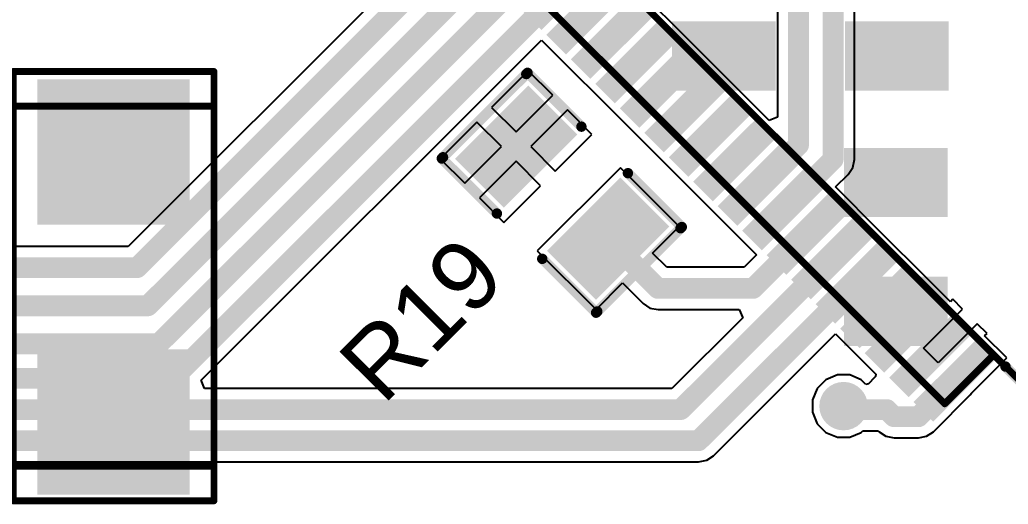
# Model space of a CAD drawing. Header units: millimetres. Extents: x 100 to 300, y 101 to 245.
# Drawn here: x 185.26 to 199.53, y 134.08 to 141.08 of the extents above; entities that cross this region are included whole.
import ezdxf

# ---------------------------------------------------------------- set-up
doc = ezdxf.new("R2010")
doc.units = ezdxf.units.MM
for name, color, linetype in [('BottomPaste', 16, 'Continuous'), ('BottomSolder', 6, 'Continuous'), ('Mechanical1', 6, 'Continuous'), ('Mechanical11', 56, 'Continuous'), ('TopLayer', 1, 'Continuous'), ('TopOverlay', 2, 'Continuous'), ('TopPaste', 8, 'Continuous'), ('TopSolder', 216, 'Continuous'), ('ViaHoleLayer', 16, 'Continuous')]:
    doc.layers.add(name, color=color, linetype=linetype)
doc.styles.add('Arial', font='', dxfattribs={"height": 0.2})
doc.styles.get('Arial').set_extended_font_data('Arial')

# ---------------------------------------------------------------- blocks, each defined once
blk = doc.blocks.new('RES0805_B_2')
at = {"layer": 'BottomPaste'}
for points in [[(-1.38779885, 0.7187006199999999), (-0.48779811, 0.7187006199999999), (-0.48779811, -0.67829938), (-1.38779885, -0.67829938)], [(0.49219993, 0.7187006199999999), (1.39220067, 0.7187006199999999), (1.39220067, -0.67829938), (0.49219993, -0.67829938)]]:
    blk.add_hatch(color=16, dxfattribs=at).paths.add_polyline_path(points)
at = {"layer": 'BottomSolder'}
for points in [[(-1.43779875, 0.76870052), (-0.43779821, 0.76870052), (-0.43779821, -0.72829928), (-1.43779875, -0.72829928)], [(0.44220003, 0.76870052), (1.44220057, 0.76870052), (1.44220057, -0.72829928), (0.44220003, -0.72829928)]]:
    blk.add_hatch(color=6, dxfattribs=at).paths.add_polyline_path(points)
blk = doc.blocks.new('RES0805_B_3')
at = {"layer": 'BottomPaste'}
for points in [[(-1.38779885, 0.7187031599999999), (-0.48779811, 0.7187031599999999), (-0.48779811, -0.6782968399999999), (-1.38779885, -0.6782968399999999)], [(0.49219993, 0.7187031599999999), (1.39220067, 0.7187031599999999), (1.39220067, -0.6782968399999999), (0.49219993, -0.6782968399999999)]]:
    blk.add_hatch(color=16, dxfattribs=at).paths.add_polyline_path(points)
at = {"layer": 'BottomSolder'}
for points in [[(-1.43779875, 0.76870306), (-0.43779821, 0.76870306), (-0.43779821, -0.72829674), (-1.43779875, -0.72829674)], [(0.44220003, 0.76870306), (1.44220057, 0.76870306), (1.44220057, -0.72829674), (0.44220003, -0.72829674)]]:
    blk.add_hatch(color=6, dxfattribs=at).paths.add_polyline_path(points)
blk = doc.blocks.new('DO_214AC__SMA__B_58')
at = {"layer": 'BottomPaste'}
for points in [[(-2.95000172, 1.04739948), (-0.95000064, 1.04739948), (-0.95000064, -1.0526014), (-2.95000172, -1.0526014)], [(0.95000064, 1.04739948), (2.95000172, 1.04739948), (2.95000172, -1.0526014), (0.95000064, -1.0526014)]]:
    blk.add_hatch(color=16, dxfattribs=at).paths.add_polyline_path(points)
at = {"layer": 'BottomSolder'}
for points in [[(-3.00000162, 1.09739938), (-0.90000074, 1.09739938), (-0.90000074, -1.1026013), (-3.00000162, -1.1026013)], [(0.90000074, 1.09739938), (3.00000162, 1.09739938), (3.00000162, -1.1026013), (0.90000074, -1.1026013)]]:
    blk.add_hatch(color=6, dxfattribs=at).paths.add_polyline_path(points)
at = {"layer": 'Mechanical1', "const_width": 0.0999998}
for points in [[(2.58819904, 1.44999964), (-2.61180072, 1.44999964)], [(-2.61180072, -1.44999964), (-2.61180072, 1.44999964)], [(2.58820158, -1.44999964), (2.58819904, 1.44999964)], [(2.58820158, -1.44999964), (-2.61180072, -1.44999964)]]:
    blk.add_lwpolyline(points, dxfattribs=at)
at = {"layer": 'Mechanical1', "const_width": 0.0499999}
for points in [[(-2.6367994, 1.44999964, 1), (-2.58680204, 1.44999964, 1)], [(-2.6367994, 1.44999964, 1), (-2.58680204, 1.44999964, 1)], [(2.56320036, 1.44999964, 1), (2.61319772, 1.44999964, 1)], [(2.56320036, 1.44999964, 1), (2.61319772, 1.44999964, 1)], [(-2.6367994, -1.44999964, 1), (-2.58680204, -1.44999964, 1)], [(-2.6367994, -1.44999964, 1), (-2.58680204, -1.44999964, 1)], [(2.5632029, -1.44999964, 1), (2.61320026, -1.44999964, 1)], [(2.5632029, -1.44999964, 1), (2.61320026, -1.44999964, 1)]]:
    blk.add_lwpolyline(points, format="xyb", close=True, dxfattribs=at)
at = {"layer": 'Mechanical11', "const_width": 0.0999998}
for points in [[(3.08819804, 1.44999964), (-3.11179972, 1.44999964)], [(-3.11179972, -1.44999964), (-3.11179972, 1.44999964)], [(3.08820058, -1.44999964), (3.08819804, 1.44999964)], [(3.08820058, -1.44999964), (-3.11179972, -1.44999964)]]:
    blk.add_lwpolyline(points, dxfattribs=at)
at = {"layer": 'Mechanical11', "const_width": 0.0499999}
for points in [[(-3.1367984, 1.44999964, 1), (-3.08680104, 1.44999964, 1)], [(-3.1367984, 1.44999964, 1), (-3.08680104, 1.44999964, 1)], [(3.06319936, 1.44999964, 1), (3.11319672, 1.44999964, 1)], [(3.06319936, 1.44999964, 1), (3.11319672, 1.44999964, 1)], [(-3.1367984, -1.44999964, 1), (-3.08680104, -1.44999964, 1)], [(-3.1367984, -1.44999964, 1), (-3.08680104, -1.44999964, 1)], [(3.0632019, -1.44999964, 1), (3.11319926, -1.44999964, 1)], [(3.0632019, -1.44999964, 1), (3.11319926, -1.44999964, 1)]]:
    blk.add_lwpolyline(points, format="xyb", close=True, dxfattribs=at)
blk = doc.blocks.new('LQFP100_66')
at = {"layer": 'TopLayer'}
for points in [[(-6.149985159999999, 8.34999981), (-5.84998576, 8.34999981), (-5.84998576, 7.14999967), (-6.149985159999999, 7.14999967)], [(-5.64998616, 8.34999981), (-5.349986759999999, 8.34999981), (-5.349986759999999, 7.14999967), (-5.64998616, 7.14999967)], [(-5.149987159999999, 8.34999981), (-4.849987759999999, 8.34999981), (-4.849987759999999, 7.14999967), (-5.149987159999999, 7.14999967)], [(-4.649988159999999, 8.34999981), (-4.34998876, 8.34999981), (-4.34998876, 7.14999967), (-4.649988159999999, 7.14999967)], [(-4.14998916, 8.34999981), (-3.84998976, 8.34999981), (-3.84998976, 7.14999967), (-4.14998916, 7.14999967)], [(-3.64999016, 8.34999981), (-3.349990759999999, 8.34999981), (-3.349990759999999, 7.14999967), (-3.64999016, 7.14999967)], [(-3.14999116, 8.34999981), (-2.84999176, 8.34999981), (-2.84999176, 7.14999967), (-3.14999116, 7.14999967)], [(-2.64999216, 8.34999981), (-2.34999276, 8.34999981), (-2.34999276, 7.14999967), (-2.64999216, 7.14999967)], [(-2.14999316, 8.34999981), (-1.84999376, 8.34999981), (-1.84999376, 7.14999967), (-2.14999316, 7.14999967)], [(-1.64999416, 8.34999981), (-1.34999476, 8.34999981), (-1.34999476, 7.14999967), (-1.64999416, 7.14999967)], [(-1.14999516, 8.34999981), (-0.8499957599999999, 8.34999981), (-0.8499957599999999, 7.14999967), (-1.14999516, 7.14999967)], [(-0.6499961599999999, 8.34999981), (-0.34999676, 8.34999981), (-0.34999676, 7.14999967), (-0.6499961599999999, 7.14999967)], [(-0.14999716, 8.34999981), (0.15000224, 8.34999981), (0.15000224, 7.14999967), (-0.14999716, 7.14999967)], [(0.35000184, 8.34999981), (0.65000124, 8.34999981), (0.65000124, 7.14999967), (0.35000184, 7.14999967)], [(0.8500008399999999, 8.34999981), (1.15000024, 8.34999981), (1.15000024, 7.14999967), (0.8500008399999999, 7.14999967)], [(1.34999984, 8.34999981), (1.64999924, 8.34999981), (1.64999924, 7.14999967), (1.34999984, 7.14999967)], [(1.84999884, 8.34999981), (2.14999824, 8.34999981), (2.14999824, 7.14999967), (1.84999884, 7.14999967)]]:
    blk.add_hatch(color=1, dxfattribs=at).paths.add_polyline_path(points)
at = {"layer": 'TopPaste'}
for points in [[(-6.149985159999999, 8.34999981), (-5.84998576, 8.34999981), (-5.84998576, 7.14999967), (-6.149985159999999, 7.14999967)], [(-5.64998616, 8.34999981), (-5.349986759999999, 8.34999981), (-5.349986759999999, 7.14999967), (-5.64998616, 7.14999967)], [(-5.149987159999999, 8.34999981), (-4.849987759999999, 8.34999981), (-4.849987759999999, 7.14999967), (-5.149987159999999, 7.14999967)], [(-4.649988159999999, 8.34999981), (-4.34998876, 8.34999981), (-4.34998876, 7.14999967), (-4.649988159999999, 7.14999967)], [(-4.14998916, 8.34999981), (-3.84998976, 8.34999981), (-3.84998976, 7.14999967), (-4.14998916, 7.14999967)], [(-3.64999016, 8.34999981), (-3.349990759999999, 8.34999981), (-3.349990759999999, 7.14999967), (-3.64999016, 7.14999967)], [(-3.14999116, 8.34999981), (-2.84999176, 8.34999981), (-2.84999176, 7.14999967), (-3.14999116, 7.14999967)], [(-2.64999216, 8.34999981), (-2.34999276, 8.34999981), (-2.34999276, 7.14999967), (-2.64999216, 7.14999967)], [(-2.14999316, 8.34999981), (-1.84999376, 8.34999981), (-1.84999376, 7.14999967), (-2.14999316, 7.14999967)], [(-1.64999416, 8.34999981), (-1.34999476, 8.34999981), (-1.34999476, 7.14999967), (-1.64999416, 7.14999967)], [(-1.14999516, 8.34999981), (-0.8499957599999999, 8.34999981), (-0.8499957599999999, 7.14999967), (-1.14999516, 7.14999967)], [(-0.6499961599999999, 8.34999981), (-0.34999676, 8.34999981), (-0.34999676, 7.14999967), (-0.6499961599999999, 7.14999967)], [(-0.14999716, 8.34999981), (0.15000224, 8.34999981), (0.15000224, 7.14999967), (-0.14999716, 7.14999967)], [(0.35000184, 8.34999981), (0.65000124, 8.34999981), (0.65000124, 7.14999967), (0.35000184, 7.14999967)], [(0.8500008399999999, 8.34999981), (1.15000024, 8.34999981), (1.15000024, 7.14999967), (0.8500008399999999, 7.14999967)], [(1.34999984, 8.34999981), (1.64999924, 8.34999981), (1.64999924, 7.14999967), (1.34999984, 7.14999967)], [(1.84999884, 8.34999981), (2.14999824, 8.34999981), (2.14999824, 7.14999967), (1.84999884, 7.14999967)]]:
    blk.add_hatch(color=8, dxfattribs=at).paths.add_polyline_path(points)
at = {"layer": 'TopSolder'}
for points in [[(-6.199985059999999, 8.39999971), (-5.79998586, 8.39999971), (-5.79998586, 7.09999977), (-6.199985059999999, 7.09999977)], [(-5.69998606, 8.39999971), (-5.29998686, 8.39999971), (-5.29998686, 7.09999977), (-5.69998606, 7.09999977)], [(-5.19998706, 8.39999971), (-4.79998786, 8.39999971), (-4.79998786, 7.09999977), (-5.19998706, 7.09999977)], [(-4.69998806, 8.39999971), (-4.29998886, 8.39999971), (-4.29998886, 7.09999977), (-4.69998806, 7.09999977)], [(-4.19998906, 8.39999971), (-3.79998986, 8.39999971), (-3.79998986, 7.09999977), (-4.19998906, 7.09999977)], [(-3.69999006, 8.39999971), (-3.29999086, 8.39999971), (-3.29999086, 7.09999977), (-3.69999006, 7.09999977)], [(-3.19999106, 8.39999971), (-2.79999186, 8.39999971), (-2.79999186, 7.09999977), (-3.19999106, 7.09999977)], [(-2.69999206, 8.39999971), (-2.29999286, 8.39999971), (-2.29999286, 7.09999977), (-2.69999206, 7.09999977)], [(-2.19999306, 8.39999971), (-1.79999386, 8.39999971), (-1.79999386, 7.09999977), (-2.19999306, 7.09999977)], [(-1.69999406, 8.39999971), (-1.29999486, 8.39999971), (-1.29999486, 7.09999977), (-1.69999406, 7.09999977)], [(-1.19999506, 8.39999971), (-0.79999586, 8.39999971), (-0.79999586, 7.09999977), (-1.19999506, 7.09999977)], [(-0.69999606, 8.39999971), (-0.29999686, 8.39999971), (-0.29999686, 7.09999977), (-0.69999606, 7.09999977)], [(-0.19999706, 8.39999971), (0.20000214, 8.39999971), (0.20000214, 7.09999977), (-0.19999706, 7.09999977)], [(0.30000194, 8.39999971), (0.7000011399999999, 8.39999971), (0.7000011399999999, 7.09999977), (0.30000194, 7.09999977)], [(0.8000009399999999, 8.39999971), (1.20000014, 8.39999971), (1.20000014, 7.09999977), (0.8000009399999999, 7.09999977)], [(1.29999994, 8.39999971), (1.69999914, 8.39999971), (1.69999914, 7.09999977), (1.29999994, 7.09999977)], [(1.79999894, 8.39999971), (2.19999814, 8.39999971), (2.19999814, 7.09999977), (1.79999894, 7.09999977)]]:
    blk.add_hatch(color=216, dxfattribs=at).paths.add_polyline_path(points)
at = {"layer": 'Mechanical11', "const_width": 0.0999998}
for points in [[(6.13499916, 8.09999904), (-6.13499916, 8.09999904)], [(-6.13499916, 8.09999904), (-6.13499916, 7.10000104)], [(7.10000104, 7.10000104), (-7.10000104, 7.10000104)]]:
    blk.add_lwpolyline(points, dxfattribs=at)
at = {"layer": 'Mechanical11', "const_width": 0.0499999}
for points in [[(-6.15999784, 8.09999904, 1), (-6.110000479999999, 8.09999904, 1)], [(-6.15999784, 8.09999904, 1), (-6.110000479999999, 8.09999904, 1)], [(-6.15999784, 7.10000104, 1), (-6.110000479999999, 7.10000104, 1)]]:
    blk.add_lwpolyline(points, format="xyb", close=True, dxfattribs=at)
at = {"layer": 'TopOverlay', "const_width": 0.1499997}
blk.add_lwpolyline([(-6.37516378, 7.10000104), (-7.10016106, 7.10000104)], dxfattribs=at)
at = {"layer": 'TopOverlay', "const_width": 0.07499858}
blk.add_lwpolyline([(-6.41266434, 7.10000104, 1), (-6.33766322, 7.10000104, 1)], format="xyb", close=True, dxfattribs=at)
blk = doc.blocks.new('RES0805_119')
at = {"layer": 'TopLayer'}
for points in [[(-1.38780139, 0.6782968399999999), (-0.4878006499999999, 0.6782968399999999), (-0.4878006499999999, -0.7187031599999999), (-1.38780139, -0.7187031599999999)], [(0.49219993, 0.67829938), (1.39220067, 0.67829938), (1.39220067, -0.7187006199999999), (0.49219993, -0.7187006199999999)]]:
    blk.add_hatch(color=1, dxfattribs=at).paths.add_polyline_path(points)
at = {"layer": 'TopPaste'}
for points in [[(-1.38780139, 0.6782968399999999), (-0.4878006499999999, 0.6782968399999999), (-0.4878006499999999, -0.7187031599999999), (-1.38780139, -0.7187031599999999)], [(0.49219993, 0.67829938), (1.39220067, 0.67829938), (1.39220067, -0.7187006199999999), (0.49219993, -0.7187006199999999)]]:
    blk.add_hatch(color=8, dxfattribs=at).paths.add_polyline_path(points)
at = {"layer": 'TopSolder'}
for points in [[(-1.43780129, 0.72829674), (-0.43780075, 0.72829674), (-0.43780075, -0.76870306), (-1.43780129, -0.76870306)], [(0.44220003, 0.72829928), (1.44220057, 0.72829928), (1.44220057, -0.76870052), (0.44220003, -0.76870052)]]:
    blk.add_hatch(color=216, dxfattribs=at).paths.add_polyline_path(points)
at = {"layer": 'TopOverlay', "const_width": 0.1499997}
for points in [[(-1.5750032, 0.8500008399999999), (-0.47500032, 0.8500008399999999)], [(-1.57500066, -0.87499952), (-1.57500066, 0.8249970799999999)], [(0.47500032, 0.8500008399999999), (1.5750032, 0.8500008399999999)], [(1.57500066, -0.87499952), (1.57500066, 0.8249970799999999)], [(-1.57500066, -0.90000074), (-0.4499991, -0.90000074)], [(0.47500032, -0.90000074), (1.57500066, -0.90000074)]]:
    blk.add_lwpolyline(points, dxfattribs=at)
at = {"layer": 'TopOverlay', "const_width": 0.07499858}
for points in [[(-1.61250376, 0.8500008399999999, 1), (-1.53750264, 0.8500008399999999, 1)], [(-1.61250122, 0.8249970799999999, 1), (-1.5375001, 0.8249970799999999, 1)], [(-0.5125008799999999, 0.8500008399999999, 1), (-0.43749976, 0.8500008399999999, 1)], [(0.43749976, 0.8500008399999999, 1), (0.5125008799999999, 0.8500008399999999, 1)], [(1.5375001, 0.8249970799999999, 1), (1.61250122, 0.8249970799999999, 1)], [(1.53750264, 0.8500008399999999, 1), (1.61250376, 0.8500008399999999, 1)], [(-1.61250122, -0.87499952, 1), (-1.5375001, -0.87499952, 1)], [(-1.61250122, -0.90000074, 1), (-1.5375001, -0.90000074, 1)], [(-0.4874996599999999, -0.90000074, 1), (-0.41249854, -0.90000074, 1)], [(0.43749976, -0.90000074, 1), (0.5125008799999999, -0.90000074, 1)], [(1.5375001, -0.87499952, 1), (1.61250122, -0.87499952, 1)], [(1.5375001, -0.90000074, 1), (1.61250122, -0.90000074, 1)]]:
    blk.add_lwpolyline(points, format="xyb", close=True, dxfattribs=at)
blk = doc.blocks.new('CAP0805_B_173')
at = {"layer": 'BottomPaste'}
for points in [[(-1.37900029, 0.69250052), (-0.47899955, 0.69250052), (-0.47899955, -0.70449948), (-1.37900029, -0.70449948)], [(0.48100107, 0.69250052), (1.38100181, 0.69250052), (1.38100181, -0.70449948), (0.48100107, -0.70449948)]]:
    blk.add_hatch(color=16, dxfattribs=at).paths.add_polyline_path(points)
at = {"layer": 'BottomSolder'}
for points in [[(-1.42900019, 0.7425004199999999), (-0.42899965, 0.7425004199999999), (-0.42899965, -0.7544993799999999), (-1.42900019, -0.7544993799999999)], [(0.4310011699999999, 0.7425004199999999), (1.43100171, 0.7425004199999999), (1.43100171, -0.7544993799999999), (0.4310011699999999, -0.7544993799999999)]]:
    blk.add_hatch(color=6, dxfattribs=at).paths.add_polyline_path(points)

msp = doc.modelspace()

# ---------------------------------------------------------------- hatches: boundary and pattern name
at = {"layer": 'BottomSolder'}
h = msp.add_hatch(color=6, dxfattribs=at)
edge = h.paths.add_edge_path()
edge.add_arc((197.1499994, 135.50000078), 0.3499993, 0, 360)
at = {"layer": 'TopLayer'}
h = msp.add_hatch(color=1, dxfattribs=at)
edge = h.paths.add_edge_path()
edge.add_arc((197.1499994, 135.50000078), 0.2999994, 0, 360)
at = {"layer": 'TopSolder'}
h = msp.add_hatch(color=216, dxfattribs=at)
edge = h.paths.add_edge_path()
edge.add_arc((197.1499994, 135.50000078), 0.3499993, 0, 360)
at = {"layer": 'ViaHoleLayer'}
h = msp.add_hatch(color=16, dxfattribs=at)
edge = h.paths.add_edge_path()
edge.add_arc((197.1499994, 135.50000078), 0.1499997, 0, 360)

# ---------------------------------------------------------------- linework, layer by layer
at = {"layer": 'TopLayer'}
for p, q in [((191.2984363, 142.2807543), (186.82355828, 137.80587628)), ((194.83812188, 140.86238528), (194.13101636, 141.5694908)), ((196.19412374, 141.23192226), (196.19412374, 139.67231654)), ((197.30587666, 139.06448946), (197.30587666, 141.23191972)), ((195.26238316, 140.438124), (194.83812188, 140.86238528)), ((187.87736364, 135.8732106), (192.79167182, 140.78751878)), ((192.79167182, 140.78751878), (193.07035808, 140.50883252)), ((193.07035808, 140.50883252), (193.7774636, 139.801727)), ((195.54522486, 140.15527976), (195.26238316, 140.438124)), ((192.5983067, 140.34379348), (192.06904182, 139.8145286)), ((192.95185946, 139.99024072), (192.5983067, 140.34379348)), ((196.07679098, 139.62371364), (195.54522486, 140.15527976)), ((192.42259458, 139.46097584), (192.95185946, 139.99024072)), ((192.06904182, 139.8145286), (192.42259458, 139.46097584)), ((193.16399264, 139.77810754), (192.63472776, 139.2488452)), ((193.51754286, 139.42455732), (193.16399264, 139.77810754)), ((193.7774636, 139.801727), (194.13101382, 139.44817424)), ((191.85691118, 139.60239796), (191.32763614, 139.07312292)), ((192.21046394, 139.2488452), (191.85691118, 139.60239796)), ((196.19412374, 139.67231654), (196.07679098, 139.62371364)), ((192.98827798, 138.89529244), (193.51754286, 139.42455732)), ((194.13101382, 139.44817424), (194.48456658, 139.09462148)), ((191.6811889, 138.71957016), (192.21046394, 139.2488452)), ((192.63472776, 139.2488452), (192.98827798, 138.89529244)), ((191.32763614, 139.07312292), (191.6811889, 138.71957016)), ((192.42259458, 139.03671202), (191.89332208, 138.50743698)), ((192.77614734, 138.6831618), (192.42259458, 139.03671202)), ((194.48456658, 139.09462148), (195.1916721, 138.38751596)), ((197.28259248, 138.9474234), (197.3058792, 139.06447676)), ((197.3058792, 139.06447676), (197.30587666, 139.06448946)), ((193.92766904, 138.94372262), (192.72770954, 137.74376312)), ((194.77619414, 138.09519752), (193.92766904, 138.94372262)), ((197.21628832, 138.84818814), (197.28259248, 138.9474234)), ((197.0343024, 138.66620222), (197.2162807, 138.84818306)), ((197.2162807, 138.84818306), (197.21628832, 138.84818814)), ((192.2468723, 138.15388676), (192.77614734, 138.6831618)), ((197.66654142, 138.0339632), (197.0343024, 138.66620222)), ((191.89332208, 138.50743698), (192.2468723, 138.15388676)), ((195.1916721, 138.38751596), (195.89461964, 137.68456842)), ((194.39250428, 137.7115102), (194.77619414, 138.09519752)), ((198.37364694, 137.32685768), (197.66654142, 138.0339632)), ((186.82355828, 137.80587628), (168.35170038, 137.80587628)), ((192.72770954, 137.74376312), (193.57623464, 136.89523802)), ((194.5981376, 137.50587688), (194.39250428, 137.7115102)), ((195.89461964, 137.68456842), (195.7159281, 137.50587688)), ((195.7159281, 137.50587688), (194.5981376, 137.50587688)), ((198.69184544, 137.00866172), (198.37364694, 137.32685768)), ((193.57623464, 136.89523802), (193.95992704, 137.27893296)), ((193.95992704, 137.27893296), (194.2551487, 136.9837113)), ((198.7271997, 137.04401598), (198.69184544, 137.00866172)), ((198.86860658, 136.9026091), (198.7271997, 137.04401598)), ((194.2551487, 136.9837113), (194.35438396, 136.91740714)), ((194.35438396, 136.91740714), (194.47143732, 136.89412296)), ((194.47143732, 136.89412296), (195.64534658, 136.89412296)), ((195.64534658, 136.89412296), (195.69394694, 136.7767902)), ((198.30292064, 136.33692316), (198.86860658, 136.9026091)), ((195.69394694, 136.7767902), (194.67303458, 135.75587784)), ((199.08073722, 136.69047846), (198.51505128, 136.12478998)), ((199.22217204, 136.54904364), (199.08073722, 136.69047846)), ((195.2731299, 134.78371316), (197.0343024, 136.54488566)), ((197.0343024, 136.54488566), (197.61678028, 135.96240778)), ((199.18681524, 136.51368684), (199.22217204, 136.54904364)), ((199.50501374, 136.19549088), (199.18681524, 136.51368684)), ((198.51505128, 136.12478998), (198.30292064, 136.33692316)), ((198.99558118, 135.68605832), (199.50501374, 136.19549088)), ((187.92596654, 135.75587784), (187.87736364, 135.8732106)), ((196.89509516, 135.881491), (196.76850918, 135.75490502)), ((197.0604898, 135.94999988), (196.89509516, 135.881491)), ((197.239509, 135.94999988), (197.0604898, 135.94999988)), ((197.40490364, 135.881491), (197.239509, 135.94999988)), ((197.47301882, 135.81337582), (197.40490364, 135.881491)), ((197.59583036, 135.91264918), (197.50877186, 135.82009666)), ((197.61059284, 135.92740912), (197.59583036, 135.91264664)), ((197.59583036, 135.91264664), (197.59583036, 135.91264918)), ((197.61678028, 135.96240778), (197.61059284, 135.92740912)), ((194.67303458, 135.75587784), (187.92596654, 135.75587784)), ((196.76850918, 135.75490502), (196.7000003, 135.58951038)), ((197.50877186, 135.82009666), (197.47301882, 135.81337582)), ((196.7000003, 135.58951038), (196.7000003, 135.41049118)), ((198.4485109, 135.13067208), (198.97884004, 135.66100376)), ((198.97884004, 135.66100376), (198.99558118, 135.68605832)), ((196.7000003, 135.41049118), (196.76850918, 135.24509654)), ((196.76850918, 135.24509654), (196.89509516, 135.11851056)), ((197.40490364, 135.11851056), (197.43051446, 135.14412138)), ((197.43051446, 135.14412138), (197.64893414, 135.14412138)), ((197.64893414, 135.14412138), (197.66238344, 135.13067208)), ((196.89509516, 135.11851056), (197.0604898, 135.05000168)), ((197.0604898, 135.05000168), (197.239509, 135.05000168)), ((197.239509, 135.05000168), (197.40490364, 135.11851056)), ((197.66238344, 135.13067208), (197.7616187, 135.06436792)), ((197.7616187, 135.06436792), (197.87867206, 135.0410812)), ((197.87867206, 135.0410812), (197.87868476, 135.04108374)), ((197.87868476, 135.04108374), (198.23220958, 135.04108374)), ((198.23220958, 135.04108374), (198.23222228, 135.0410812)), ((198.23222228, 135.0410812), (198.34927564, 135.06436792)), ((198.34927564, 135.06436792), (198.4485109, 135.13067208)), ((195.05684128, 134.69412228), (195.17389464, 134.717409)), ((195.17389464, 134.717409), (195.2731299, 134.78371316)), ((163.5636175, 134.69412482), (195.05682858, 134.69412482)), ((195.05682858, 134.69412482), (195.05684128, 134.69412228))]:
    msp.add_line(p, q, dxfattribs=at)
at = {"layer": 'TopLayer', "const_width": 0.2999994}
for points in [[(186.95025856, 137.49999932), (192.04505406, 142.59479482)], [(187.10566846, 136.9483037), (192.39860682, 142.24124206)], [(187.26446926, 136.39999898), (192.75215958, 141.8876893)], [(187.47157578, 135.89999998), (193.10571234, 141.53413654)], [(196.5000007, 139.27158582), (196.5000007, 141.53779922)], [(196.9999997, 139.06447676), (196.9999997, 141.53779668)], [(195.93413188, 138.705717), (196.5000007, 139.27158582)], [(196.28768464, 138.3521617), (196.9999997, 139.06447676)], [(195.93413188, 138.70571446), (195.93413188, 138.705717)], [(195.84262838, 137.19999992), (196.6412374, 137.99860894)], [(193.75195184, 137.91948032), (193.75195692, 137.91948032)], [(193.75195692, 137.91948032), (194.47143732, 137.19999992)], [(194.79973486, 135.45000088), (196.99479016, 137.64505618)], [(168.2250001, 137.49999932), (186.95025856, 137.49999932)], [(195.05684128, 135.00000178), (197.34834292, 137.29150342)], [(194.47143732, 137.19999992), (195.84262838, 137.19999992)], [(168.0516959, 136.9483037), (187.10566846, 136.9483037)], [(164.40000394, 136.39999898), (187.26446926, 136.39999898)], [(164.09999946, 135.89999998), (187.47157578, 135.89999998)], [(198.23222228, 135.3469607), (198.76255396, 135.87729238)], [(163.75000016, 135.45000088), (194.79973486, 135.45000088)], [(197.1499994, 135.50000078), (197.20000184, 135.44999834)], [(197.20000184, 135.44999834), (197.77563442, 135.44999834)], [(197.77563442, 135.44999834), (197.87867206, 135.3469607)], [(197.87867206, 135.3469607), (198.23222228, 135.3469607)], [(163.5636048, 135.00000178), (195.05684128, 135.00000178)]]:
    msp.add_lwpolyline(points, dxfattribs=at)
at = {"layer": 'TopLayer', "const_width": 0.1499997}
for points in [[(196.42500212, 139.27158582, 1), (196.57499928, 139.27158582, 1)], [(196.42500212, 139.27158582, 1), (196.57499928, 139.27158582, 1)], [(196.92500112, 139.06447676, 1), (197.07499828, 139.06447676, 1)], [(196.92500112, 139.06447676, 1), (197.07499828, 139.06447676, 1)], [(195.8591333, 138.705717, 1), (196.00913046, 138.705717, 1)], [(195.8591333, 138.705717, 1), (196.00913046, 138.705717, 1)], [(195.8591333, 138.70571446, 1), (196.00913046, 138.70571446, 1)], [(196.21268606, 138.3521617, 1), (196.36268322, 138.3521617, 1)], [(196.56623882, 137.99860894, 1), (196.71623598, 137.99860894, 1)], [(193.67695326, 137.91948032, 1), (193.82695042, 137.91948032, 1)], [(193.67695834, 137.91948032, 1), (193.8269555, 137.91948032, 1)], [(193.67695834, 137.91948032, 1), (193.8269555, 137.91948032, 1)], [(196.91979158, 137.64505618, 1), (197.06978874, 137.64505618, 1)], [(186.87525998, 137.49999932, 1), (187.02525714, 137.49999932, 1)], [(186.87525998, 137.49999932, 1), (187.02525714, 137.49999932, 1)], [(197.27334434, 137.29150342, 1), (197.4233415, 137.29150342, 1)], [(194.39643874, 137.19999992, 1), (194.5464359, 137.19999992, 1)], [(194.39643874, 137.19999992, 1), (194.5464359, 137.19999992, 1)], [(195.7676298, 137.19999992, 1), (195.91762696, 137.19999992, 1)], [(195.7676298, 137.19999992, 1), (195.91762696, 137.19999992, 1)], [(187.03066988, 136.9483037, 1), (187.18066704, 136.9483037, 1)], [(187.03066988, 136.9483037, 1), (187.18066704, 136.9483037, 1)], [(187.18947068, 136.39999898, 1), (187.33946784, 136.39999898, 1)], [(187.18947068, 136.39999898, 1), (187.33946784, 136.39999898, 1)], [(187.3965772, 135.89999998, 1), (187.54657436, 135.89999998, 1)], [(187.3965772, 135.89999998, 1), (187.54657436, 135.89999998, 1)], [(198.68755538, 135.87729238, 1), (198.83755254, 135.87729238, 1)], [(194.72473628, 135.45000088, 1), (194.87473344, 135.45000088, 1)], [(194.72473628, 135.45000088, 1), (194.87473344, 135.45000088, 1)], [(197.07500082, 135.50000078, 1), (197.22499798, 135.50000078, 1)], [(197.12500326, 135.44999834, 1), (197.27500042, 135.44999834, 1)], [(197.12500326, 135.44999834, 1), (197.27500042, 135.44999834, 1)], [(197.70063584, 135.44999834, 1), (197.850633, 135.44999834, 1)], [(197.70063584, 135.44999834, 1), (197.850633, 135.44999834, 1)], [(197.80367348, 135.3469607, 1), (197.95367064, 135.3469607, 1)], [(197.80367348, 135.3469607, 1), (197.95367064, 135.3469607, 1)], [(198.1572237, 135.3469607, 1), (198.30722086, 135.3469607, 1)], [(198.1572237, 135.3469607, 1), (198.30722086, 135.3469607, 1)], [(194.9818427, 135.00000178, 1), (195.13183986, 135.00000178, 1)], [(194.9818427, 135.00000178, 1), (195.13183986, 135.00000178, 1)]]:
    msp.add_lwpolyline(points, format="xyb", close=True, dxfattribs=at)

# ---------------------------------------------------------------- block references
for name, p, rotation in [('LQFP100_66', (200.00000132, 145.6000009), 135), ('RES0805_B_3', (195.40000036, 141.49999894), 270), ('RES0805_B_2', (197.90000044, 141.49999894), 270), ('DO_214AC__SMA__B_58', (186.6109044, 137.22100318), 270), ('RES0805_119', (193.09999988, 138.59999966), 315), ('CAP0805_B_173', (197.90000044, 137.80000126), 90)]:
    msp.add_blockref(name, p, dxfattribs=dict(rotation=rotation))

# ---------------------------------------------------------------- texts
at = {"layer": 'TopOverlay', "style": 'Arial'}
msp.add_text('R19', height=1.00000054, rotation=45, dxfattribs=at).set_placement((190.5, 135.50000078))

doc.saveas('drawing.dxf')
